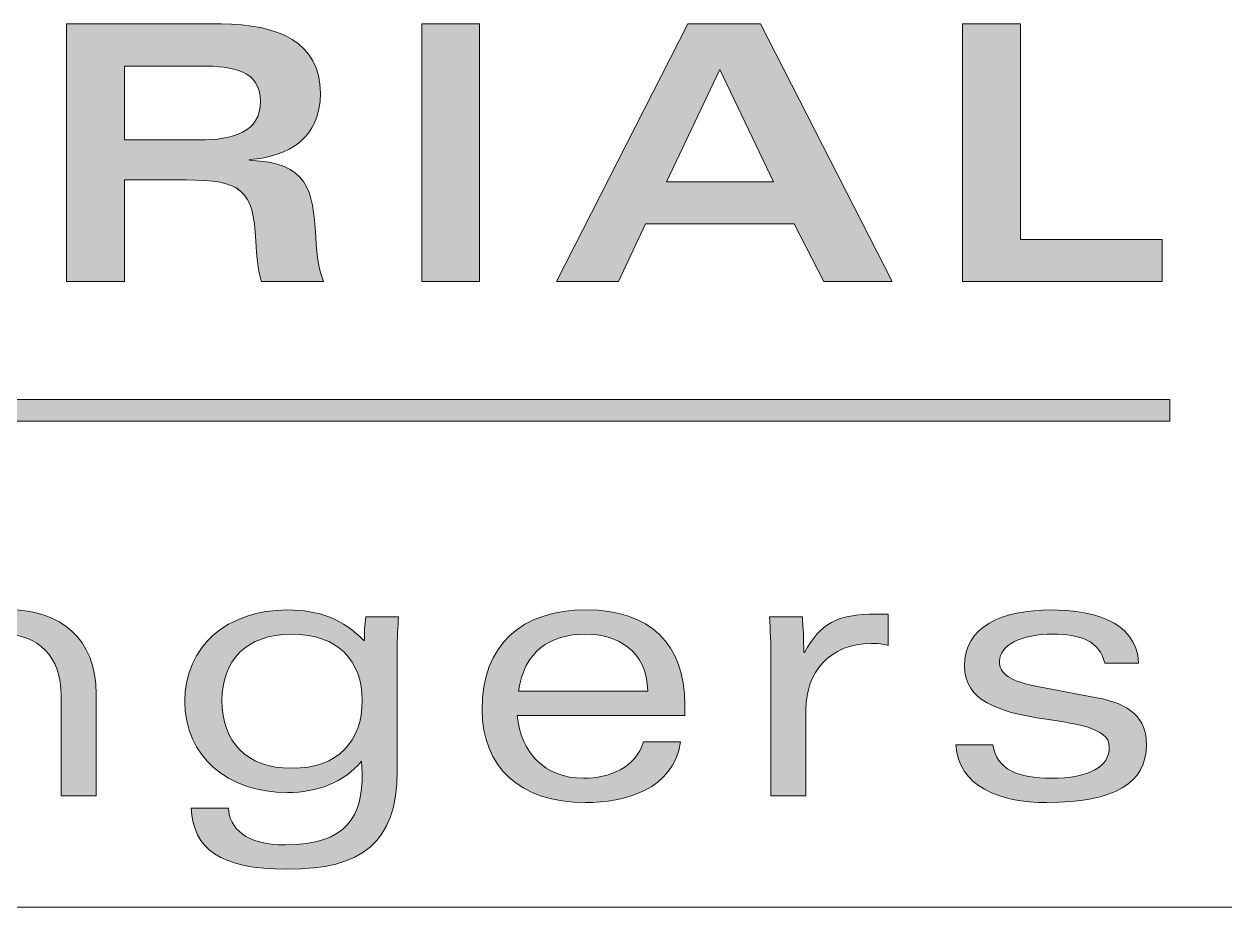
# Model space of a CAD drawing. Extents: x 47 to 273, y 294 to 439.
# Drawn here: x 260.176 to 264.229, y 310.038 to 313.022 of the extents above; entities that cross this region are included whole.
import ezdxf

# ---------------------------------------------------------------- set-up
doc = ezdxf.new("R2010")
doc.units = 0
doc.header["$MEASUREMENT"] = 0
doc.layers.get('0').update_dxf_attribs({"linetype": 'CONTINUOUS'})
doc.layers.add('BORDER', color=5, linetype='CONTINUOUS')

# ---------------------------------------------------------------- blocks, each defined once
blk = doc.blocks.new('b-size border')
at = {"linetype": 'Continuous'}
h = blk.add_hatch(color=256, dxfattribs=at)
edge = h.paths.add_edge_path(flags=0)
edge.add_spline(control_points=[(18.2927, 1.30892), (18.2927, 1.30898), (18.2927, 1.30906), (18.2927, 1.30913)], knot_values=[4.408438, 4.408438, 4.408438, 4.408438, 4.662694, 4.662694, 4.662694, 4.662694], weights=[1, 1, 1, 1], degree=3, periodic=0)
edge.add_spline(control_points=[(18.2927, 1.30913), (18.30431, 1.30997), (18.31351, 1.31541), (18.31351, 1.32858), (18.31351, 1.34354), (18.30106, 1.34888), (18.28444, 1.34888)], knot_values=[1.268866, 1.268866, 1.268866, 1.268866, 2.537732, 2.537732, 2.537732, 3.806598, 3.806598, 3.806598, 3.806598], weights=[1, 1, 1, 1, 1, 1, 1], degree=3, periodic=0)
edge.add_spline(control_points=[(18.28444, 1.34888), (18.26923, 1.34888), (18.24918, 1.34888), (18.23914, 1.34888)], knot_values=[0.232322, 0.232322, 0.232322, 0.232322, 0.829189, 0.829189, 0.829189, 0.829189], weights=[1, 1, 1, 1], degree=3, periodic=0)
edge.add_spline(control_points=[(18.23914, 1.34888), (18.23914, 1.33236), (18.23914, 1.2904), (18.23914, 1.27336)], knot_values=[15.449857, 15.449857, 15.449857, 15.449857, 16.280504, 16.280504, 16.280504, 16.280504], weights=[1, 1, 1, 1], degree=3, periodic=0)
edge.add_spline(control_points=[(18.23914, 1.27336), (18.24461, 1.27336), (18.25101, 1.27336), (18.25609, 1.27336)], knot_values=[14.360463, 14.360463, 14.360463, 14.360463, 14.756043, 14.756043, 14.756043, 14.756043], weights=[1, 1, 1, 1], degree=3, periodic=0)
edge.add_spline(control_points=[(18.25609, 1.27336), (18.25609, 1.28118), (18.25609, 1.29598), (18.25609, 1.30317)], knot_values=[12.944852, 12.944852, 12.944852, 12.944852, 13.67012, 13.67012, 13.67012, 13.67012], weights=[1, 1, 1, 1], degree=3, periodic=0)
edge.add_spline(control_points=[(18.25609, 1.30317), (18.26075, 1.30317), (18.26751, 1.30317), (18.27398, 1.30317)], knot_values=[12.007296, 12.007296, 12.007296, 12.007296, 12.392461, 12.392461, 12.392461, 12.392461], weights=[1, 1, 1, 1], degree=3, periodic=0)
edge.add_spline(control_points=[(18.27398, 1.30317), (18.2905, 1.30317), (18.29384, 1.30013), (18.29458, 1.28528)], knot_values=[10.150928, 10.150928, 10.150928, 10.150928, 11.419712, 11.419712, 11.419712, 11.419712], weights=[1, 1, 1, 1], degree=3, periodic=0)
edge.add_spline(control_points=[(18.29458, 1.28528), (18.29479, 1.28089), (18.29531, 1.27555), (18.29626, 1.27336)], knot_values=[8.882062, 8.882062, 8.882062, 8.882062, 10.150928, 10.150928, 10.150928, 10.150928], weights=[1, 1, 1, 1], degree=3, periodic=0)
edge.add_spline(control_points=[(18.29626, 1.27336), (18.30201, 1.27336), (18.30918, 1.27336), (18.31445, 1.27336)], knot_values=[7.985257, 7.985257, 7.985257, 7.985257, 8.442388, 8.442388, 8.442388, 8.442388], weights=[1, 1, 1, 1], degree=3, periodic=0)
edge.add_spline(control_points=[(18.31445, 1.27336), (18.3133, 1.27629), (18.31246, 1.28016), (18.31215, 1.28643)], knot_values=[6.34433, 6.34433, 6.34433, 6.34433, 7.613196, 7.613196, 7.613196, 7.613196], weights=[1, 1, 1, 1], degree=3, periodic=0)
edge.add_spline(control_points=[(18.31215, 1.28643), (18.31132, 1.30045), (18.30995, 1.30819), (18.2927, 1.30892)], knot_values=[5.075464, 5.075464, 5.075464, 5.075464, 6.34433, 6.34433, 6.34433, 6.34433], weights=[1, 1, 1, 1], degree=3, periodic=0)
edge = h.paths.add_edge_path(flags=0)
edge.add_spline(control_points=[(18.25609, 1.31488), (18.25609, 1.31973), (18.25609, 1.3307), (18.25609, 1.33654)], knot_values=[5.370066, 5.370066, 5.370066, 5.370066, 6.114779, 6.114779, 6.114779, 6.114779], weights=[1, 1, 1, 1], degree=3, periodic=0)
edge.add_spline(control_points=[(18.25609, 1.33654), (18.26195, 1.33654), (18.27092, 1.33654), (18.27878, 1.33654)], knot_values=[4.320765, 4.320765, 4.320765, 4.320765, 4.777924, 4.777924, 4.777924, 4.777924], weights=[1, 1, 1, 1], degree=3, periodic=0)
edge.add_spline(control_points=[(18.27878, 1.33654), (18.28778, 1.33654), (18.29594, 1.33528), (18.29594, 1.32618), (18.29594, 1.31708), (18.28799, 1.31488), (18.27805, 1.31488)], knot_values=[1.268866, 1.268866, 1.268866, 1.268866, 2.537732, 2.537732, 2.537732, 3.806598, 3.806598, 3.806598, 3.806598], weights=[1, 1, 1, 1, 1, 1, 1], degree=3, periodic=0)
edge.add_spline(control_points=[(18.27805, 1.31488), (18.27073, 1.31488), (18.26206, 1.31488), (18.25609, 1.31488)], knot_values=[0.329334, 0.329334, 0.329334, 0.329334, 0.787459, 0.787459, 0.787459, 0.787459], weights=[1, 1, 1, 1], degree=3, periodic=0)
for points in [[(18.36019, 1.27336), (18.36019, 1.34888), (18.34324, 1.34888), (18.34324, 1.27336)], [(18.51868, 1.2857), (18.51868, 1.34888), (18.50174, 1.34888), (18.50174, 1.27336), (18.56022, 1.27336), (18.56022, 1.2857)], [(18.56245, 1.23873), (18.56245, 1.23245), (16.62249, 1.23245), (16.62249, 1.23873)]]:
    blk.add_hatch(color=256, dxfattribs=at).paths.add_polyline_path(points, flags=0)
h = blk.add_hatch(color=256, dxfattribs=at)
h.paths.add_polyline_path([(18.48111, 1.27336), (18.44251, 1.34888), (18.42118, 1.34888), (18.38268, 1.27336), (18.40089, 1.27336), (18.40883, 1.2903), (18.45235, 1.2903), (18.46103, 1.27336)], flags=0)
h.paths.add_polyline_path([(18.43059, 1.33549), (18.44628, 1.30264), (18.4149, 1.30264)], flags=0)
h = blk.add_hatch(color=256, dxfattribs=at)
edge = h.paths.add_edge_path(flags=0)
edge.add_spline(control_points=[(18.18966, 1.16317), (18.18966, 1.16715), (18.18945, 1.17091), (18.18925, 1.1751)], knot_values=[0, 0, 0, 0, 1.268866, 1.268866, 1.268866, 1.268866], weights=[1, 1, 1, 1], degree=3, periodic=0)
edge.add_line((18.18925, 1.1751), (18.19887, 1.1751))
edge.add_spline(control_points=[(18.19887, 1.1751), (18.19907, 1.17248), (18.19928, 1.16945), (18.19928, 1.16579)], knot_values=[2.537732, 2.537732, 2.537732, 2.537732, 3.806598, 3.806598, 3.806598, 3.806598], weights=[1, 1, 1, 1], degree=3, periodic=0)
edge.add_line((18.19928, 1.16579), (18.1995, 1.16579))
edge.add_spline(control_points=[(18.1995, 1.16579), (18.20545, 1.17384), (18.21299, 1.17708), (18.2224, 1.17708), (18.23715, 1.17708), (18.24782, 1.16882), (18.24782, 1.1524)], knot_values=[5.075464, 5.075464, 5.075464, 5.075464, 6.34433, 6.34433, 6.34433, 7.613196, 7.613196, 7.613196, 7.613196], weights=[1, 1, 1, 1, 1, 1, 1], degree=3, periodic=0)
edge.add_line((18.24782, 1.1524), (18.24782, 1.12259))
edge.add_line((18.24782, 1.12259), (18.23757, 1.12259))
edge.add_line((18.23757, 1.12259), (18.23757, 1.15188))
edge.add_spline(control_points=[(18.23757, 1.15188), (18.23757, 1.16358), (18.23057, 1.16995), (18.22074, 1.16995), (18.21102, 1.16995), (18.19996, 1.16399), (18.19996, 1.14738)], knot_values=[11.419794, 11.419794, 11.419794, 11.419794, 12.68866, 12.68866, 12.68866, 13.957526, 13.957526, 13.957526, 13.957526], weights=[1, 1, 1, 1, 1, 1, 1], degree=3, periodic=0)
edge.add_line((18.19996, 1.14738), (18.19991, 1.12259))
edge.add_line((18.19991, 1.12259), (18.18966, 1.12259))
edge.add_line((18.18966, 1.12259), (18.18966, 1.16317))
h = blk.add_hatch(color=256, dxfattribs=at)
edge = h.paths.add_edge_path(flags=0)
edge.add_spline(control_points=[(18.33601, 1.12991), (18.33601, 1.10868), (18.32555, 1.10105), (18.3039, 1.10105), (18.28392, 1.10105), (18.27629, 1.10701), (18.27566, 1.11893)], knot_values=[15.226392, 15.226392, 15.226392, 15.226392, 16.495258, 16.495258, 16.495258, 17.764124, 17.764124, 17.764124, 17.764124], weights=[1, 1, 1, 1, 1, 1, 1], degree=3, periodic=0)
edge.add_line((18.27566, 1.11893), (18.28654, 1.11893))
edge.add_spline(control_points=[(18.28654, 1.11893), (18.28685, 1.11318), (18.29156, 1.10816), (18.30317, 1.10816), (18.32168, 1.10816), (18.32576, 1.11694), (18.32576, 1.12908)], knot_values=[0, 0, 0, 0, 1.268866, 1.268866, 1.268866, 2.537732, 2.537732, 2.537732, 2.537732], weights=[1, 1, 1, 1, 1, 1, 1], degree=3, periodic=0)
edge.add_line((18.32576, 1.12908), (18.32555, 1.13274))
edge.add_spline(control_points=[(18.32555, 1.13274), (18.32053, 1.12646), (18.31237, 1.12353), (18.3039, 1.12353), (18.28623, 1.12353), (18.27378, 1.1342), (18.27378, 1.15031), (18.27378, 1.16642), (18.28623, 1.17708), (18.3039, 1.17708), (18.31311, 1.17708), (18.32011, 1.17437), (18.32639, 1.16799)], knot_values=[5.075464, 5.075464, 5.075464, 5.075464, 6.34433, 6.34433, 6.34433, 7.613196, 7.613196, 7.613196, 8.882062, 8.882062, 8.882062, 10.150928, 10.150928, 10.150928, 10.150928], weights=[1, 1, 1, 1, 1, 1, 1, 1, 1, 1, 1, 1, 1], degree=3, periodic=0)
edge.add_spline(control_points=[(18.32639, 1.16799), (18.32639, 1.17039), (18.32649, 1.17269), (18.32681, 1.1751)], knot_values=[10.150928, 10.150928, 10.150928, 10.150928, 11.419794, 11.419794, 11.419794, 11.419794], weights=[1, 1, 1, 1], degree=3, periodic=0)
edge.add_line((18.32681, 1.1751), (18.33643, 1.1751))
edge.add_spline(control_points=[(18.33643, 1.1751), (18.33622, 1.17207), (18.33601, 1.16903), (18.33601, 1.16495)], knot_values=[12.68866, 12.68866, 12.68866, 12.68866, 13.957526, 13.957526, 13.957526, 13.957526], weights=[1, 1, 1, 1], degree=3, periodic=0)
edge.add_line((18.33601, 1.16495), (18.33601, 1.12991))
edge = h.paths.add_edge_path(flags=0)
edge.add_spline(control_points=[(18.30505, 1.16997), (18.29166, 1.16997), (18.28466, 1.16202), (18.28466, 1.15052), (18.28466, 1.1386), (18.29166, 1.13065), (18.30505, 1.13065)], knot_values=[2.537732, 2.537732, 2.537732, 2.537732, 3.806598, 3.806598, 3.806598, 5.075464, 5.075464, 5.075464, 5.075464], weights=[1, 1, 1, 1, 1, 1, 1], degree=3, periodic=0)
edge.add_spline(control_points=[(18.30505, 1.13065), (18.31886, 1.13065), (18.32576, 1.1386), (18.32576, 1.15052), (18.32576, 1.16202), (18.31886, 1.16997), (18.30505, 1.16997)], knot_values=[0, 0, 0, 0, 1.268866, 1.268866, 1.268866, 2.537732, 2.537732, 2.537732, 2.537732], weights=[1, 1, 1, 1, 1, 1, 1], degree=3, periodic=0)
h = blk.add_hatch(color=256, dxfattribs=at)
edge = h.paths.add_edge_path(flags=0)
edge.add_spline(control_points=[(18.40821, 1.13839), (18.4059, 1.13085), (18.39806, 1.12772), (18.39063, 1.12772), (18.37913, 1.12772), (18.37222, 1.13535), (18.37118, 1.14613)], knot_values=[1.268866, 1.268866, 1.268866, 1.268866, 2.537732, 2.537732, 2.537732, 3.806598, 3.806598, 3.806598, 3.806598], weights=[1, 1, 1, 1, 1, 1, 1], degree=3, periodic=0)
edge.add_line((18.37118, 1.14613), (18.42034, 1.14613))
edge.add_line((18.42034, 1.14613), (18.42034, 1.14926))
edge.add_spline(control_points=[(18.42034, 1.14926), (18.42034, 1.16704), (18.41009, 1.17708), (18.39147, 1.17708), (18.37243, 1.17708), (18.36093, 1.16694), (18.36093, 1.1478), (18.36093, 1.13117), (18.37191, 1.1206), (18.39116, 1.1206), (18.40277, 1.1206), (18.41699, 1.12437), (18.41908, 1.13839)], knot_values=[5.075464, 5.075464, 5.075464, 5.075464, 6.34433, 6.34433, 6.34433, 7.613196, 7.613196, 7.613196, 8.882062, 8.882062, 8.882062, 10.150928, 10.150928, 10.150928, 10.150928], weights=[1, 1, 1, 1, 1, 1, 1, 1, 1, 1, 1, 1, 1], degree=3, periodic=0)
edge.add_line((18.41908, 1.13839), (18.40821, 1.13839))
edge = h.paths.add_edge_path(flags=0)
edge.add_spline(control_points=[(18.3716, 1.15324), (18.37317, 1.16485), (18.3807, 1.16997), (18.39126, 1.16997), (18.40026, 1.16997), (18.40925, 1.16537), (18.40946, 1.15324)], knot_values=[0, 0, 0, 0, 1.268866, 1.268866, 1.268866, 2.537732, 2.537732, 2.537732, 2.537732], weights=[1, 1, 1, 1, 1, 1, 1], degree=3, periodic=0)
edge.add_line((18.40946, 1.15324), (18.3716, 1.15324))
h = blk.add_hatch(color=256, dxfattribs=at)
edge = h.paths.add_edge_path(flags=0)
edge.add_spline(control_points=[(18.47987, 1.16663), (18.4783, 1.16715), (18.47684, 1.16726), (18.47496, 1.16726), (18.46261, 1.16726), (18.45581, 1.15857), (18.45581, 1.14801)], knot_values=[8.882062, 8.882062, 8.882062, 8.882062, 10.150928, 10.150928, 10.150928, 11.419794, 11.419794, 11.419794, 11.419794], weights=[1, 1, 1, 1, 1, 1, 1], degree=3, periodic=0)
edge.add_line((18.45581, 1.14801), (18.45581, 1.12259))
edge.add_spline(control_points=[(18.45581, 1.12259), (18.45581, 1.12259), (18.44556, 1.12259), (18.44556, 1.12259)], knot_values=[12.688706, 12.688706, 12.688706, 12.688706, 13.957481, 13.957481, 13.957481, 13.957481], weights=[1, 1, 1, 1], degree=3, periodic=0)
edge.add_line((18.44556, 1.12259), (18.44556, 1.16317))
edge.add_spline(control_points=[(18.44556, 1.16317), (18.44556, 1.16715), (18.44535, 1.17091), (18.44515, 1.1751)], knot_values=[0, 0, 0, 0, 1.268866, 1.268866, 1.268866, 1.268866], weights=[1, 1, 1, 1], degree=3, periodic=0)
edge.add_line((18.44515, 1.1751), (18.45477, 1.1751))
edge.add_spline(control_points=[(18.45477, 1.1751), (18.45498, 1.17196), (18.45518, 1.1682), (18.45518, 1.16464)], knot_values=[2.537732, 2.537732, 2.537732, 2.537732, 3.806598, 3.806598, 3.806598, 3.806598], weights=[1, 1, 1, 1], degree=3, periodic=0)
edge.add_line((18.45518, 1.16464), (18.4554, 1.16464))
edge.add_spline(control_points=[(18.4554, 1.16464), (18.4601, 1.17311), (18.46471, 1.17583), (18.47642, 1.17583)], knot_values=[5.075464, 5.075464, 5.075464, 5.075464, 6.34433, 6.34433, 6.34433, 6.34433], weights=[1, 1, 1, 1], degree=3, periodic=0)
edge.add_line((18.47642, 1.17583), (18.47987, 1.17583))
edge.add_line((18.47987, 1.17583), (18.47987, 1.16663))
h = blk.add_hatch(color=256, dxfattribs=at)
edge = h.paths.add_edge_path(flags=0)
edge.add_spline(control_points=[(18.54107, 1.15135), (18.55091, 1.14947), (18.55561, 1.14539), (18.55561, 1.13755), (18.55561, 1.12635), (18.5463, 1.1206), (18.52643, 1.1206), (18.51242, 1.1206), (18.50049, 1.12531), (18.49975, 1.13755)], knot_values=[12.68866, 12.68866, 12.68866, 12.68866, 13.957526, 13.957526, 13.957526, 15.226392, 15.226392, 15.226392, 16.495258, 16.495258, 16.495258, 16.495258], weights=[1, 1, 1, 1, 1, 1, 1, 1, 1, 1], degree=3, periodic=0)
edge.add_line((18.49975, 1.13755), (18.51063, 1.13755))
edge.add_spline(control_points=[(18.51063, 1.13755), (18.51158, 1.13023), (18.51827, 1.12772), (18.52758, 1.12772), (18.53909, 1.12772), (18.54473, 1.13127), (18.54473, 1.13682), (18.54473, 1.14905), (18.50227, 1.13974), (18.50227, 1.16066), (18.50227, 1.17227), (18.51325, 1.17708), (18.52779, 1.17708), (18.53867, 1.17708), (18.55268, 1.17437), (18.55331, 1.1615)], knot_values=[0, 0, 0, 0, 1.268866, 1.268866, 1.268866, 2.537732, 2.537732, 2.537732, 3.806598, 3.806598, 3.806598, 5.075464, 5.075464, 5.075464, 6.34433, 6.34433, 6.34433, 6.34433], weights=[1, 1, 1, 1, 1, 1, 1, 1, 1, 1, 1, 1, 1, 1, 1, 1], degree=3, periodic=0)
edge.add_line((18.55331, 1.1615), (18.54338, 1.1615))
edge.add_spline(control_points=[(18.54338, 1.1615), (18.54191, 1.16809), (18.53605, 1.16997), (18.52821, 1.16997), (18.519, 1.16997), (18.51252, 1.16684), (18.51252, 1.16202), (18.51252, 1.15836), (18.51586, 1.15606), (18.52371, 1.1546)], knot_values=[7.613196, 7.613196, 7.613196, 7.613196, 8.882062, 8.882062, 8.882062, 10.150928, 10.150928, 10.150928, 11.419794, 11.419794, 11.419794, 11.419794], weights=[1, 1, 1, 1, 1, 1, 1, 1, 1, 1], degree=3, periodic=0)
edge.add_line((18.52371, 1.1546), (18.54107, 1.15135))
at = {"linetype": 'Continuous', "lineweight": 0}
for p, q in [((18.36019, 1.34888), (18.34324, 1.34888)), ((18.34324, 1.34888), (18.34324, 1.27336)), ((18.34324, 1.27336), (18.34324, 1.34888)), ((18.34324, 1.34888), (18.36019, 1.34888)), ((18.36019, 1.27336), (18.36019, 1.34888)), ((18.36019, 1.34888), (18.36019, 1.27336)), ((18.42118, 1.34888), (18.38268, 1.27336)), ((18.38268, 1.27336), (18.42118, 1.34888)), ((18.44251, 1.34888), (18.42118, 1.34888)), ((18.42118, 1.34888), (18.44251, 1.34888)), ((18.48111, 1.27336), (18.44251, 1.34888)), ((18.44251, 1.34888), (18.48111, 1.27336)), ((18.51868, 1.34888), (18.50174, 1.34888)), ((18.50174, 1.34888), (18.50174, 1.27336)), ((18.50174, 1.27336), (18.50174, 1.34888)), ((18.50174, 1.34888), (18.51868, 1.34888)), ((18.51868, 1.2857), (18.51868, 1.34888)), ((18.51868, 1.34888), (18.51868, 1.2857)), ((18.4149, 1.30264), (18.43059, 1.33549)), ((18.43059, 1.33549), (18.4149, 1.30264)), ((18.43059, 1.33549), (18.44628, 1.30264)), ((18.44628, 1.30264), (18.43059, 1.33549)), ((18.44628, 1.30264), (18.4149, 1.30264)), ((18.4149, 1.30264), (18.44628, 1.30264)), ((18.40089, 1.27336), (18.40883, 1.2903)), ((18.40883, 1.2903), (18.40089, 1.27336)), ((18.40883, 1.2903), (18.45235, 1.2903)), ((18.45235, 1.2903), (18.40883, 1.2903)), ((18.45235, 1.2903), (18.46103, 1.27336)), ((18.46103, 1.27336), (18.45235, 1.2903)), ((18.56022, 1.2857), (18.51868, 1.2857)), ((18.51868, 1.2857), (18.56022, 1.2857)), ((18.56022, 1.27336), (18.56022, 1.2857)), ((18.56022, 1.2857), (18.56022, 1.27336)), ((18.34324, 1.27336), (18.36019, 1.27336)), ((18.36019, 1.27336), (18.34324, 1.27336)), ((18.38268, 1.27336), (18.40089, 1.27336)), ((18.40089, 1.27336), (18.38268, 1.27336)), ((18.46103, 1.27336), (18.48111, 1.27336)), ((18.48111, 1.27336), (18.46103, 1.27336)), ((18.50174, 1.27336), (18.56022, 1.27336)), ((18.56022, 1.27336), (18.50174, 1.27336)), ((16.62249, 1.23873), (18.56245, 1.23873)), ((16.62249, 1.23873), (18.56245, 1.23873)), ((18.56245, 1.23873), (18.56245, 1.23245)), ((18.56245, 1.23873), (18.56245, 1.23245)), ((18.56245, 1.23245), (16.62249, 1.23245)), ((18.56245, 1.23245), (16.62249, 1.23245)), ((18.32681, 1.1751), (18.33643, 1.1751)), ((18.44515, 1.1751), (18.45477, 1.1751)), ((18.47642, 1.17583), (18.47987, 1.17583)), ((18.47987, 1.17583), (18.47987, 1.16663)), ((18.33601, 1.16495), (18.33601, 1.12991)), ((18.45518, 1.16464), (18.4554, 1.16464)), ((18.44556, 1.16317), (18.44556, 1.12259)), ((18.54338, 1.1615), (18.55331, 1.1615)), ((18.52371, 1.1546), (18.54107, 1.15135)), ((18.23757, 1.15188), (18.23757, 1.12259)), ((18.24782, 1.1524), (18.24782, 1.12259)), ((18.3716, 1.15324), (18.40946, 1.15324)), ((18.42034, 1.14613), (18.42034, 1.14926)), ((18.45581, 1.14801), (18.45581, 1.12259)), ((18.40821, 1.13839), (18.41908, 1.13839)), ((18.49975, 1.13755), (18.51063, 1.13755)), ((18.32555, 1.13274), (18.32576, 1.12908)), ((18.23757, 1.12259), (18.24782, 1.12259)), ((18.27566, 1.11893), (18.28654, 1.11893)), ((16.11032, 1.08997), (19.02441, 1.08997))]:
    blk.add_line(p, q, dxfattribs=at)
for points in [[(18.28444, 1.34888), (18.26923, 1.34888), (18.24918, 1.34888), (18.23914, 1.34888)], [(18.23914, 1.34888), (18.23914, 1.33236), (18.23914, 1.2904), (18.23914, 1.27336)], [(18.23914, 1.27336), (18.23914, 1.2904), (18.23914, 1.33236), (18.23914, 1.34888)], [(18.23914, 1.34888), (18.24918, 1.34888), (18.26923, 1.34888), (18.28444, 1.34888)], [(18.25609, 1.31488), (18.25609, 1.31973), (18.25609, 1.3307), (18.25609, 1.33654)], [(18.25609, 1.33654), (18.26195, 1.33654), (18.27092, 1.33654), (18.27878, 1.33654)], [(18.25609, 1.33654), (18.25609, 1.3307), (18.25609, 1.31973), (18.25609, 1.31488)], [(18.27878, 1.33654), (18.27092, 1.33654), (18.26195, 1.33654), (18.25609, 1.33654)], [(18.27805, 1.31488), (18.27073, 1.31488), (18.26206, 1.31488), (18.25609, 1.31488)], [(18.25609, 1.31488), (18.26206, 1.31488), (18.27073, 1.31488), (18.27805, 1.31488)], [(18.2927, 1.30892), (18.2927, 1.30898), (18.2927, 1.30906), (18.2927, 1.30913)], [(18.2927, 1.30913), (18.2927, 1.30906), (18.2927, 1.30898), (18.2927, 1.30892)], [(18.31215, 1.28643), (18.31132, 1.30045), (18.30995, 1.30819), (18.2927, 1.30892)], [(18.2927, 1.30892), (18.30995, 1.30819), (18.31132, 1.30045), (18.31215, 1.28643)], [(18.25609, 1.27336), (18.25609, 1.28118), (18.25609, 1.29598), (18.25609, 1.30317)], [(18.25609, 1.30317), (18.26075, 1.30317), (18.26751, 1.30317), (18.27398, 1.30317)], [(18.25609, 1.30317), (18.25609, 1.29598), (18.25609, 1.28118), (18.25609, 1.27336)], [(18.27398, 1.30317), (18.26751, 1.30317), (18.26075, 1.30317), (18.25609, 1.30317)], [(18.29458, 1.28528), (18.29384, 1.30014), (18.2905, 1.30317), (18.27397, 1.30317)], [(18.27398, 1.30317), (18.2905, 1.30317), (18.29384, 1.30013), (18.29458, 1.28528)], [(18.29458, 1.28528), (18.29479, 1.28089), (18.29531, 1.27555), (18.29626, 1.27336)], [(18.29626, 1.27336), (18.29531, 1.27555), (18.29479, 1.28089), (18.29458, 1.28528)], [(18.31445, 1.27336), (18.3133, 1.27629), (18.31246, 1.28016), (18.31215, 1.28643)], [(18.31215, 1.28643), (18.31246, 1.28016), (18.3133, 1.27629), (18.31445, 1.27336)], [(18.23914, 1.27336), (18.24461, 1.27336), (18.25101, 1.27336), (18.25609, 1.27336)], [(18.25609, 1.27336), (18.25101, 1.27336), (18.24461, 1.27336), (18.23914, 1.27336)], [(18.29626, 1.27336), (18.30201, 1.27336), (18.30918, 1.27336), (18.31445, 1.27336)], [(18.31445, 1.27336), (18.30918, 1.27336), (18.30201, 1.27336), (18.29626, 1.27336)], [(18.32639, 1.16799), (18.32639, 1.17039), (18.32649, 1.17269), (18.32681, 1.1751)], [(18.33643, 1.1751), (18.33622, 1.17207), (18.33601, 1.16903), (18.33601, 1.16495)], [(18.44556, 1.16317), (18.44556, 1.16715), (18.44535, 1.17091), (18.44515, 1.1751)], [(18.45477, 1.1751), (18.45498, 1.17196), (18.45518, 1.1682), (18.45518, 1.16464)], [(18.4554, 1.16464), (18.4601, 1.17311), (18.46471, 1.17583), (18.47642, 1.17583)], [(18.37118, 1.14613), (18.37118, 1.14613), (18.42034, 1.14613), (18.42034, 1.14613)], [(18.44556, 1.12259), (18.44556, 1.12259), (18.45581, 1.12259), (18.45581, 1.12259)]]:
    blk.add_open_spline(points, degree=3, dxfattribs=at)
for points, knots in [([(18.2927, 1.30913), (18.30431, 1.30997), (18.31351, 1.31541), (18.31351, 1.32858), (18.31351, 1.34354), (18.30106, 1.34888), (18.28444, 1.34888)], [1, 1, 1, 1, 2, 2, 2, 3, 3, 3, 3]), ([(18.28444, 1.34888), (18.30106, 1.34888), (18.31351, 1.34354), (18.31351, 1.32858), (18.31351, 1.31541), (18.30431, 1.30997), (18.2927, 1.30913)], [1, 1, 1, 1, 2, 2, 2, 3, 3, 3, 3]), ([(18.27878, 1.33654), (18.28778, 1.33654), (18.29594, 1.33528), (18.29594, 1.32618), (18.29594, 1.31708), (18.28799, 1.31488), (18.27805, 1.31488)], [1, 1, 1, 1, 2, 2, 2, 3, 3, 3, 3]), ([(18.27805, 1.31488), (18.28799, 1.31488), (18.29594, 1.31708), (18.29594, 1.32618), (18.29594, 1.33528), (18.28778, 1.33654), (18.27878, 1.33654)], [1, 1, 1, 1, 2, 2, 2, 3, 3, 3, 3]), ([(18.1995, 1.16579), (18.20545, 1.17384), (18.21299, 1.17708), (18.2224, 1.17708), (18.23715, 1.17708), (18.24782, 1.16882), (18.24782, 1.1524)], [4, 4, 4, 4, 5, 5, 5, 6, 6, 6, 6]), ([(18.32555, 1.13274), (18.32053, 1.12646), (18.31237, 1.12353), (18.3039, 1.12353), (18.28623, 1.12353), (18.27378, 1.1342), (18.27378, 1.15031), (18.27378, 1.16642), (18.28623, 1.17708), (18.3039, 1.17708), (18.31311, 1.17708), (18.32011, 1.17437), (18.32639, 1.16799)], [4, 4, 4, 4, 5, 5, 5, 6, 6, 6, 7, 7, 7, 8, 8, 8, 8]), ([(18.41908, 1.13839), (18.41699, 1.12437), (18.40277, 1.1206), (18.39116, 1.1206), (18.37191, 1.1206), (18.36093, 1.13117), (18.36093, 1.1478), (18.36093, 1.16694), (18.37243, 1.17708), (18.39147, 1.17708), (18.41009, 1.17708), (18.42034, 1.16704), (18.42034, 1.14926)], [4, 4, 4, 4, 5, 5, 5, 6, 6, 6, 7, 7, 7, 8, 8, 8, 8]), ([(18.51063, 1.13755), (18.51158, 1.13023), (18.51827, 1.12772), (18.52758, 1.12772), (18.53909, 1.12772), (18.54473, 1.13127), (18.54473, 1.13682), (18.54473, 1.14905), (18.50227, 1.13974), (18.50227, 1.16066), (18.50227, 1.17227), (18.51325, 1.17708), (18.52779, 1.17708), (18.53867, 1.17708), (18.55268, 1.17437), (18.55331, 1.1615)], [0, 0, 0, 0, 1, 1, 1, 2, 2, 2, 3, 3, 3, 4, 4, 4, 5, 5, 5, 5]), ([(18.23757, 1.15188), (18.23757, 1.16358), (18.23057, 1.16995), (18.22074, 1.16995), (18.21102, 1.16995), (18.19996, 1.16399), (18.19996, 1.14738)], [9, 9, 9, 9, 10, 10, 10, 11, 11, 11, 11]), ([(18.30505, 1.16997), (18.29166, 1.16997), (18.28466, 1.16202), (18.28466, 1.15052), (18.28466, 1.1386), (18.29166, 1.13065), (18.30505, 1.13065)], [2, 2, 2, 2, 3, 3, 3, 4, 4, 4, 4]), ([(18.30505, 1.13065), (18.31886, 1.13065), (18.32576, 1.1386), (18.32576, 1.15052), (18.32576, 1.16202), (18.31886, 1.16997), (18.30505, 1.16997)], [0, 0, 0, 0, 1, 1, 1, 2, 2, 2, 2]), ([(18.40946, 1.15324), (18.40925, 1.16537), (18.40026, 1.16997), (18.39126, 1.16997), (18.3807, 1.16997), (18.37317, 1.16485), (18.3716, 1.15324)], [0, 0, 0, 0, 1, 1, 1, 2, 2, 2, 2]), ([(18.54338, 1.1615), (18.54191, 1.16809), (18.53605, 1.16997), (18.52821, 1.16997), (18.519, 1.16997), (18.51252, 1.16684), (18.51252, 1.16202), (18.51252, 1.15836), (18.51586, 1.15606), (18.52371, 1.1546)], [6, 6, 6, 6, 7, 7, 7, 8, 8, 8, 9, 9, 9, 9]), ([(18.47987, 1.16663), (18.4783, 1.16715), (18.47684, 1.16726), (18.47496, 1.16726), (18.46261, 1.16726), (18.45581, 1.15857), (18.45581, 1.14801)], [7, 7, 7, 7, 8, 8, 8, 9, 9, 9, 9]), ([(18.54107, 1.15135), (18.55091, 1.14947), (18.55561, 1.14539), (18.55561, 1.13755), (18.55561, 1.12635), (18.5463, 1.1206), (18.52643, 1.1206), (18.51242, 1.1206), (18.50049, 1.12531), (18.49975, 1.13755)], [10, 10, 10, 10, 11, 11, 11, 12, 12, 12, 13, 13, 13, 13]), ([(18.37118, 1.14613), (18.37222, 1.13535), (18.37913, 1.12772), (18.39063, 1.12772), (18.39806, 1.12772), (18.4059, 1.13085), (18.40821, 1.13839)], [1, 1, 1, 1, 2, 2, 2, 3, 3, 3, 3]), ([(18.33601, 1.12991), (18.33601, 1.10868), (18.32555, 1.10105), (18.3039, 1.10105), (18.28392, 1.10105), (18.27629, 1.10701), (18.27566, 1.11893)], [12, 12, 12, 12, 13, 13, 13, 14, 14, 14, 14]), ([(18.28654, 1.11893), (18.28685, 1.11318), (18.29156, 1.10816), (18.30317, 1.10816), (18.32168, 1.10816), (18.32576, 1.11694), (18.32576, 1.12908)], [0, 0, 0, 0, 1, 1, 1, 2, 2, 2, 2])]:
    blk.add_open_spline(points, degree=3, knots=knots, dxfattribs=at)

msp = doc.modelspace()

# ---------------------------------------------------------------- block references
at = {"layer": 'BORDER', "ltscale": 24, "xscale": 11.52424173968439, "yscale": 11.52424173968439, "zscale": 11.52424173968439}
msp.add_blockref('b-size border', (50.12749, 297.47713), dxfattribs=at)

doc.saveas('drawing.dxf')
